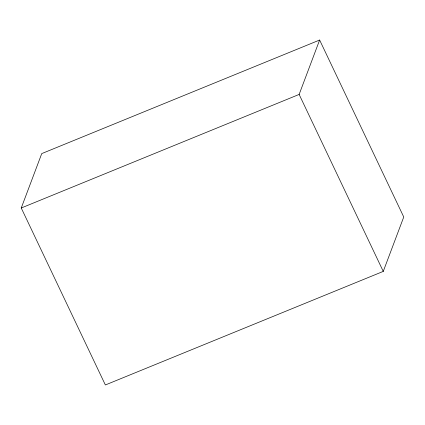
<?xml version="1.0" encoding="UTF-8"?>
<svg xmlns="http://www.w3.org/2000/svg" width="425" height="425" viewBox="0 0 425 425"><rect width="100%" height="100%" fill="white"/><g stroke="black" fill="none" stroke-linecap="round" stroke-linejoin="round"><path stroke-width="0.64" d="M21.25 207.995L41.74 153.6L319.632 40.035L403.75 217.005L383.26 271.4L105.368 384.965L21.25 207.995L299.142 94.43L319.632 40.035M299.142 94.43L383.26 271.4"/></g></svg>
